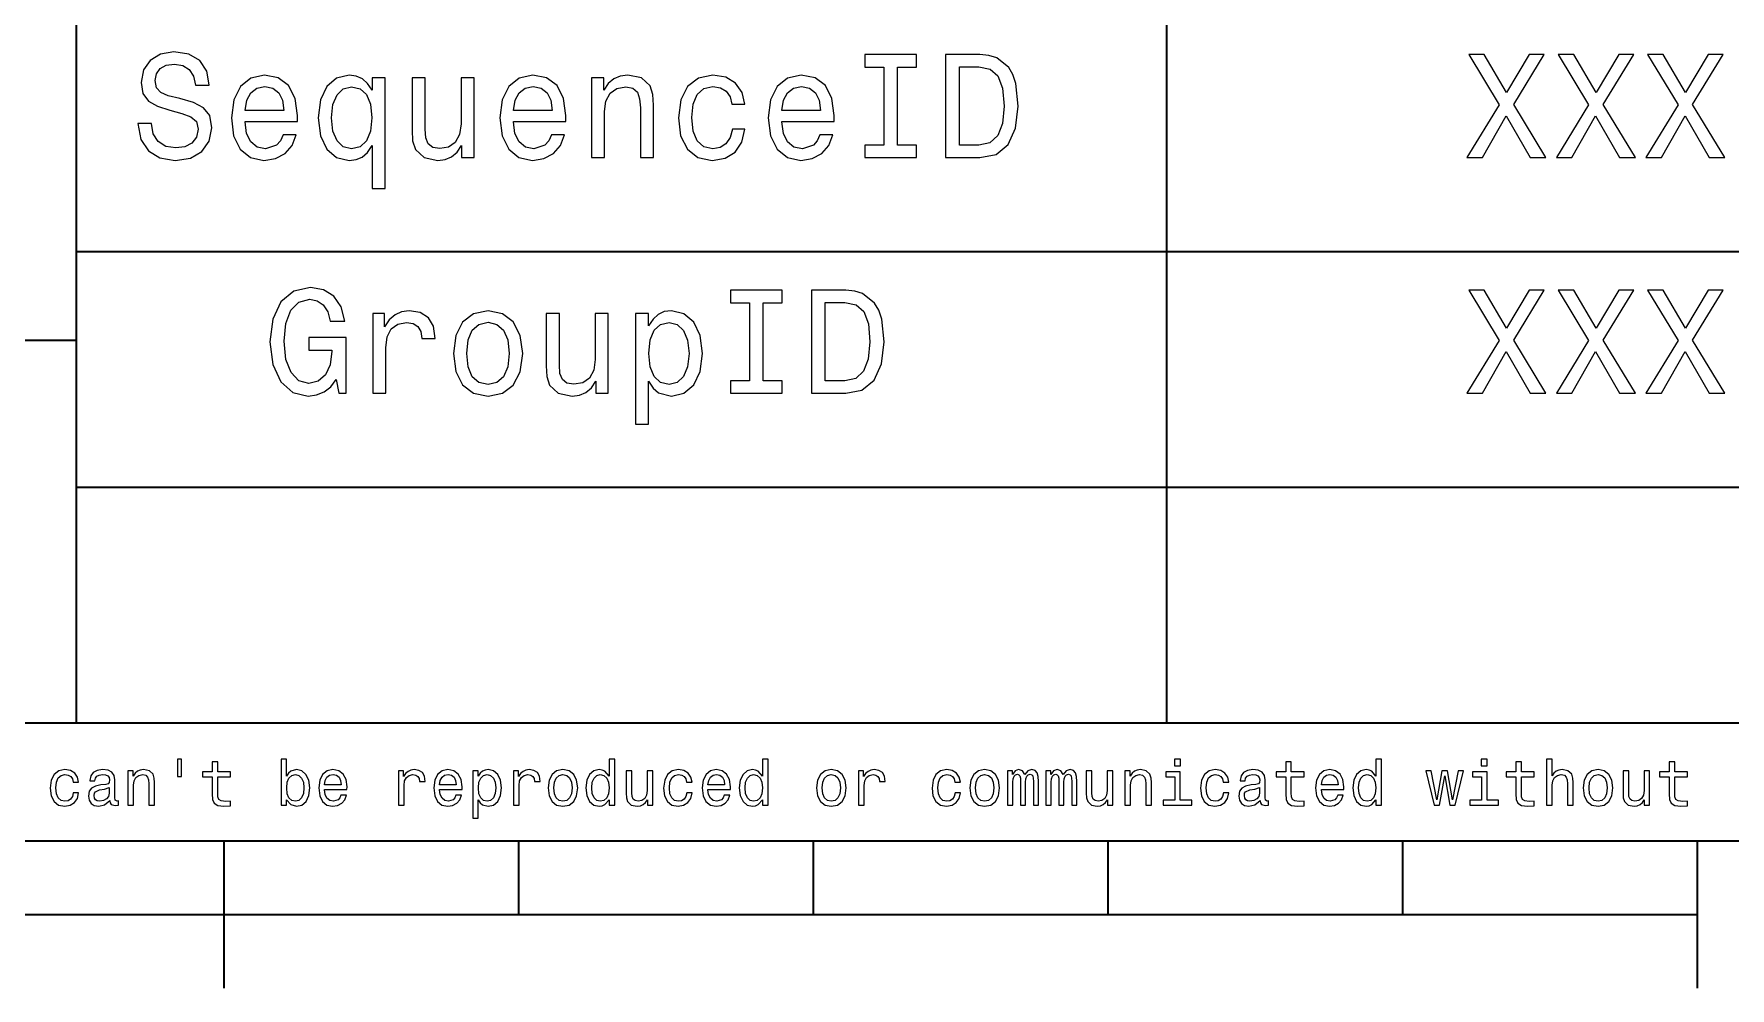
# Model space of a CAD drawing. Extents: x 0 to 400, y 0 to 350.
# Drawn here: x 243.6 to 301.1, y 5 to 37.4 of the extents above; entities that cross this region are included whole.
import ezdxf

# ---------------------------------------------------------------- set-up
doc = ezdxf.new("R2010")
doc.units = 0

msp = doc.modelspace()

# ---------------------------------------------------------------- linework, layer by layer
at = {"color": 7, "lineweight": 35}
for p, q in [((245, 14), (245, 70)), ((282, 14), (282, 70)), ((245, 30), (365, 30)), ((200, 27), (245, 27)), ((245, 22), (365, 22)), ((200, 14), (365, 14)), ((10, 10), (390, 10)), ((200, 10), (390, 10)), ((250, 10), (250, 5)), ((260, 10), (260, 7.5)), ((270, 10), (270, 7.5)), ((280, 10), (280, 7.5)), ((290, 10), (290, 7.5)), ((300, 10), (300, 5)), ((100, 7.5), (300, 7.5))]:
    msp.add_line(p, q, dxfattribs=at)
at = {"color": 7, "lineweight": 13}
for points in [[(247.541061, 34.3451), (247.082138, 34.3451), (247.182999, 33.810516), (247.435165, 33.417145), (247.823486, 33.180115), (248.347977, 33.094379), (248.867432, 33.175072), (249.255768, 33.396973), (249.502884, 33.744957), (249.593658, 34.203888), (249.518005, 34.617435), (249.306198, 34.884724), (248.963257, 35.061237), (248.504318, 35.192364), (248.110947, 35.288185), (247.853745, 35.399136), (247.707489, 35.560516), (247.662109, 35.812679), (247.707489, 36.039623), (247.838623, 36.211094), (248.040344, 36.327087), (248.317719, 36.367435), (248.600143, 36.317001), (248.822052, 36.180836), (248.968307, 35.953888), (249.03891, 35.646252), (249.497833, 35.646252), (249.497833, 35.656338), (249.417145, 36.130402), (249.180115, 36.483429), (248.806915, 36.70533), (248.302597, 36.780979), (247.848709, 36.70533), (247.495682, 36.493515), (247.268738, 36.165707), (247.188034, 35.742073), (247.253601, 35.363831), (247.445251, 35.106628), (247.747833, 34.935158), (248.161377, 34.804035), (248.569885, 34.688038), (248.877518, 34.577087), (249.064117, 34.415707), (249.129684, 34.153458), (249.069168, 33.886166), (248.912827, 33.684437), (248.675797, 33.558357), (248.368149, 33.518009), (248.025223, 33.573486), (247.76297, 33.734871), (247.596542, 33.997116)], [(272.394104, 33.613831), (271.748566, 33.613831), (271.748566, 33.190201), (273.503601, 33.190201), (273.503601, 33.613831), (272.858063, 33.613831), (272.858063, 36.266571), (273.503601, 36.266571), (273.503601, 36.690201), (271.748566, 36.690201), (271.748566, 36.266571), (272.394104, 36.266571)], [(275.657074, 36.690201), (274.492065, 36.690201), (274.492065, 33.190201), (275.657074, 33.190201), (276.206787, 33.301151), (276.615265, 33.63905), (276.867432, 34.188759), (276.958221, 34.940201), (276.877533, 35.706772), (276.776672, 36.009365), (276.635437, 36.251442), (276.226959, 36.57925), (275.959656, 36.659943)], [(275.621765, 36.271614), (276.005035, 36.195965), (276.267303, 35.963978), (276.423645, 35.55043), (276.47406, 34.940201), (276.418579, 34.350143), (276.262238, 33.9366), (275.994965, 33.68948), (275.621765, 33.608788), (274.96109, 33.608788), (274.96109, 36.271614)], [(292.181549, 33.190201), (292.71109, 33.190201), (293.51297, 34.607349), (294.329956, 33.190201), (294.864563, 33.190201), (293.770172, 34.990635), (294.809082, 36.695244), (294.299713, 36.695244), (293.528107, 35.399136), (292.771606, 36.695244), (292.242065, 36.695244), (293.27594, 34.985588)], [(295.21759, 33.190201), (295.747131, 33.190201), (296.548981, 34.607349), (297.365997, 33.190201), (297.900574, 33.190201), (296.806183, 34.990635), (297.845093, 36.695244), (297.335724, 36.695244), (296.564117, 35.399136), (295.807648, 36.695244), (295.278107, 36.695244), (296.311951, 34.985588)], [(298.253601, 33.190201), (298.783142, 33.190201), (299.585022, 34.607349), (300.402008, 33.190201), (300.936584, 33.190201), (299.842224, 34.990635), (300.881134, 36.695244), (300.371765, 36.695244), (299.600159, 35.399136), (298.843658, 36.695244), (298.314117, 36.695244), (299.347992, 34.985588)], [(250.718307, 34.415707), (252.493515, 34.415707), (252.498566, 34.622478), (252.417862, 35.20245), (252.195969, 35.636166), (251.842941, 35.898415), (251.373917, 35.994236), (250.914993, 35.893372), (250.561966, 35.61095), (250.335022, 35.152016), (250.254318, 34.546829), (250.329971, 33.926514), (250.556915, 33.472622), (250.904907, 33.190201), (251.358795, 33.094379), (251.752167, 33.159943), (252.074921, 33.331409), (252.311966, 33.603745), (252.44812, 33.966858), (252.009369, 33.966858), (251.918594, 33.765129), (251.78746, 33.613831), (251.414261, 33.492794), (251.126801, 33.548271), (250.909943, 33.724785), (250.768738, 34.012245), (250.718307, 34.400574)], [(255.030258, 35.479828), (254.873917, 35.706772), (254.697403, 35.868156), (254.490631, 35.958931), (254.253601, 35.994236), (253.824936, 35.893372), (253.492081, 35.61095), (253.275223, 35.157059), (253.19957, 34.546829), (253.275223, 33.931557), (253.492081, 33.477665), (253.824936, 33.190201), (254.253601, 33.094379), (254.490631, 33.124638), (254.692368, 33.210373), (254.868881, 33.366714), (255.030258, 33.603745), (255.030258, 32.141209), (255.47406, 32.141209), (255.47406, 35.898415), (255.030258, 35.898415)], [(258.489929, 35.898415), (258.046112, 35.898415), (258.046112, 34.335014), (257.995667, 33.971901), (257.849426, 33.709652), (257.622467, 33.548271), (257.324921, 33.497837), (257.087891, 33.538185), (256.936584, 33.659222), (256.850861, 33.865993), (256.830688, 34.158501), (256.830688, 35.898415), (256.386902, 35.898415), (256.386902, 34.118156), (256.402008, 33.760086), (256.497833, 33.462536), (256.790344, 33.190201), (257.259369, 33.094379), (257.511536, 33.129681), (257.728394, 33.220459), (257.914978, 33.376801), (258.066284, 33.603745), (258.066284, 33.190201), (258.489929, 33.190201)], [(259.826355, 34.415707), (261.601593, 34.415707), (261.606628, 34.622478), (261.52594, 35.20245), (261.304047, 35.636166), (260.951019, 35.898415), (260.481995, 35.994236), (260.023071, 35.893372), (259.670044, 35.61095), (259.443085, 35.152016), (259.362396, 34.546829), (259.438049, 33.926514), (259.664978, 33.472622), (260.01297, 33.190201), (260.466858, 33.094379), (260.860229, 33.159943), (261.182983, 33.331409), (261.420044, 33.603745), (261.556183, 33.966858), (261.117432, 33.966858), (261.026672, 33.765129), (260.895538, 33.613831), (260.522339, 33.492794), (260.234863, 33.548271), (260.018005, 33.724785), (259.876801, 34.012245), (259.826355, 34.400574)], [(262.47406, 33.190201), (262.917877, 33.190201), (262.917877, 34.753601), (262.963257, 35.111671), (263.109497, 35.373917), (263.336456, 35.535301), (263.639038, 35.595821), (263.881134, 35.545387), (264.03241, 35.409222), (264.108063, 35.182274), (264.133301, 34.879681), (264.133301, 33.190201), (264.577087, 33.190201), (264.577087, 34.970459), (264.556915, 35.328529), (264.466125, 35.62608), (264.168579, 35.898415), (263.70462, 35.994236), (263.447418, 35.958931), (263.23056, 35.863113), (263.043945, 35.701729), (262.897705, 35.484871), (262.897705, 35.898415), (262.47406, 35.898415)], [(267.234863, 35.000721), (267.673645, 35.000721), (267.582855, 35.404179), (267.365997, 35.721901), (267.028107, 35.918587), (266.589325, 35.994236), (266.105194, 35.893372), (265.73703, 35.61095), (265.505035, 35.152016), (265.424347, 34.536743), (265.5, 33.926514), (265.726959, 33.472622), (266.085022, 33.190201), (266.574219, 33.094379), (267.007935, 33.170029), (267.345825, 33.381844), (267.57782, 33.714695), (267.67868, 34.158501), (267.255035, 34.158501), (267.179382, 33.87608), (267.038177, 33.664265), (266.836456, 33.533142), (266.589325, 33.492794), (266.281708, 33.558357), (266.059814, 33.760086), (265.923645, 34.087894), (265.878235, 34.551872), (265.923645, 35.005764), (266.06485, 35.333572), (266.291779, 35.535301), (266.589325, 35.605907), (266.851593, 35.560516), (267.048279, 35.444523), (267.179382, 35.25288)], [(268.934448, 34.415707), (270.709656, 34.415707), (270.714691, 34.622478), (270.634003, 35.20245), (270.412109, 35.636166), (270.059082, 35.898415), (269.590057, 35.994236), (269.131134, 35.893372), (268.778107, 35.61095), (268.551147, 35.152016), (268.470459, 34.546829), (268.546112, 33.926514), (268.773071, 33.472622), (269.121033, 33.190201), (269.574921, 33.094379), (269.968292, 33.159943), (270.291077, 33.331409), (270.528107, 33.603745), (270.664276, 33.966858), (270.225494, 33.966858), (270.134735, 33.765129), (270.003601, 33.613831), (269.630402, 33.492794), (269.342957, 33.548271), (269.126099, 33.724785), (268.984863, 34.012245), (268.934448, 34.400574)], [(250.718307, 34.788902), (250.773773, 35.136887), (250.909943, 35.394093), (251.116714, 35.55043), (251.389053, 35.605907), (251.656342, 35.55043), (251.863113, 35.394093), (251.989197, 35.136887), (252.034576, 34.788902)], [(253.653458, 34.546829), (253.698853, 34.995678), (253.840057, 35.323486), (254.05188, 35.525215), (254.329254, 35.595821), (254.621765, 35.525215), (254.843658, 35.328529), (254.974792, 35.000721), (255.025223, 34.546829), (254.974792, 34.087894), (254.843658, 33.760086), (254.621765, 33.558357), (254.329254, 33.492794), (254.05188, 33.558357), (253.840057, 33.760086), (253.698853, 34.092937)], [(259.826355, 34.788902), (259.881836, 35.136887), (260.018005, 35.394093), (260.224792, 35.55043), (260.497131, 35.605907), (260.764404, 35.55043), (260.971191, 35.394093), (261.09726, 35.136887), (261.142639, 34.788902)], [(268.934448, 34.788902), (268.989929, 35.136887), (269.126099, 35.394093), (269.332855, 35.55043), (269.605194, 35.605907), (269.872467, 35.55043), (270.079254, 35.394093), (270.205322, 35.136887), (270.250732, 34.788902)], [(253.814835, 25.659222), (253.900574, 25.190201), (254.15274, 25.190201), (254.15274, 27.081411), (252.876801, 27.081411), (252.876801, 26.652737), (253.663544, 26.652737), (253.663544, 26.622477), (253.603027, 26.158501), (253.441635, 25.815561), (253.194519, 25.598701), (252.886887, 25.528097), (252.543945, 25.618876), (252.276657, 25.891209), (252.105179, 26.340057), (252.044662, 26.95533), (252.100143, 27.565561), (252.271606, 28.014408), (252.543945, 28.286743), (252.912094, 28.382565), (253.164261, 28.332132), (253.371033, 28.190922), (253.522339, 27.95389), (253.608063, 27.636166), (254.107346, 27.636166), (253.976227, 28.120316), (253.729111, 28.483429), (253.381119, 28.70533), (252.942368, 28.786022), (252.367432, 28.659941), (251.933716, 28.291786), (251.656342, 27.711815), (251.560516, 26.940201), (251.656342, 26.163544), (251.933716, 25.583572), (252.342209, 25.215418), (252.856628, 25.094379), (253.144089, 25.134726), (253.401291, 25.23559), (253.623199, 25.412104)], [(267.840057, 25.613832), (267.194519, 25.613832), (267.194519, 25.190201), (268.949554, 25.190201), (268.949554, 25.613832), (268.304016, 25.613832), (268.304016, 28.266569), (268.949554, 28.266569), (268.949554, 28.690201), (267.194519, 28.690201), (267.194519, 28.266569), (267.840057, 28.266569)], [(271.103027, 28.690201), (269.938049, 28.690201), (269.938049, 25.190201), (271.103027, 25.190201), (271.65274, 25.301151), (272.061249, 25.639048), (272.313385, 26.188761), (272.404175, 26.940201), (272.323486, 27.706772), (272.222626, 28.009365), (272.081421, 28.25144), (271.672913, 28.57925), (271.405609, 28.659941)], [(271.067719, 28.271612), (271.451019, 28.195965), (271.713257, 27.963976), (271.869598, 27.55043), (271.920013, 26.940201), (271.864563, 26.350143), (271.708221, 25.936598), (271.440918, 25.68948), (271.067719, 25.608789), (270.407043, 25.608789), (270.407043, 28.271612)], [(292.181549, 25.190201), (292.71109, 25.190201), (293.51297, 26.607347), (294.329956, 25.190201), (294.864563, 25.190201), (293.770172, 26.990633), (294.809082, 28.695244), (294.299713, 28.695244), (293.528107, 27.399136), (292.771606, 28.695244), (292.242065, 28.695244), (293.27594, 26.98559)], [(295.21759, 25.190201), (295.747131, 25.190201), (296.548981, 26.607347), (297.365997, 25.190201), (297.900574, 25.190201), (296.806183, 26.990633), (297.845093, 28.695244), (297.335724, 28.695244), (296.564117, 27.399136), (295.807648, 28.695244), (295.278107, 28.695244), (296.311951, 26.98559)], [(298.253601, 25.190201), (298.783142, 25.190201), (299.585022, 26.607347), (300.402008, 25.190201), (300.936584, 25.190201), (299.842224, 26.990633), (300.881134, 28.695244), (300.371765, 28.695244), (299.600159, 27.399136), (298.843658, 28.695244), (298.314117, 28.695244), (299.347992, 26.98559)], [(255.05043, 25.190201), (255.494232, 25.190201), (255.494232, 26.738472), (255.539627, 27.111671), (255.675797, 27.378962), (255.89769, 27.540344), (256.195251, 27.595821), (256.417145, 27.560518), (256.583557, 27.459654), (256.684448, 27.288183), (256.719727, 27.056194), (257.168579, 27.056194), (257.108063, 27.464697), (256.94165, 27.757204), (256.664276, 27.933716), (256.286011, 27.994236), (256.028809, 27.95389), (255.806915, 27.853025), (255.610229, 27.681555), (255.453888, 27.449566), (255.453888, 27.898415), (255.05043, 27.898415)], [(257.78891, 26.541786), (257.869598, 25.926512), (258.101593, 25.472622), (258.469727, 25.190201), (258.963989, 25.094379), (259.453156, 25.190201), (259.82132, 25.467579), (260.053314, 25.921469), (260.139038, 26.541786), (260.053314, 27.157059), (259.82132, 27.615993), (259.453156, 27.893372), (258.963989, 27.994236), (258.469727, 27.893372), (258.101593, 27.61095), (257.869598, 27.157059)], [(263.043945, 27.898415), (262.600128, 27.898415), (262.600128, 26.335014), (262.549713, 25.971901), (262.403442, 25.709654), (262.176514, 25.548269), (261.878967, 25.497837), (261.641937, 25.538183), (261.490631, 25.659222), (261.404907, 25.865993), (261.384735, 26.158501), (261.384735, 27.898415), (260.940918, 27.898415), (260.940918, 26.118155), (260.956055, 25.760086), (261.05188, 25.462536), (261.344391, 25.190201), (261.813385, 25.094379), (262.065552, 25.129683), (262.28241, 25.220461), (262.469025, 25.376801), (262.6203, 25.603746), (262.6203, 25.190201), (263.043945, 25.190201)], [(264.410675, 27.479826), (264.410675, 27.898415), (263.966858, 27.898415), (263.966858, 24.141209), (264.410675, 24.141209), (264.410675, 25.603746), (264.566986, 25.366714), (264.7435, 25.210373), (265.187317, 25.094379), (265.610962, 25.190201), (265.943787, 25.477665), (266.160675, 25.931555), (266.241364, 26.546829), (266.160675, 27.157059), (265.943787, 27.61095), (265.610962, 27.893372), (265.187317, 27.994236), (264.945251, 27.963976), (264.738464, 27.868155), (264.561951, 27.706772)], [(258.242798, 26.546829), (258.288177, 27.000719), (258.429382, 27.328529), (258.656342, 27.530258), (258.963989, 27.600864), (259.266571, 27.530258), (259.4935, 27.333572), (259.634735, 27.000719), (259.68515, 26.546829), (259.634735, 26.087894), (259.4935, 25.755043), (259.266571, 25.553312), (258.963989, 25.487751), (258.656342, 25.553312), (258.429382, 25.755043), (258.288177, 26.087894)], [(265.111664, 25.492794), (264.814117, 25.558357), (264.59726, 25.760086), (264.46109, 26.087894), (264.41571, 26.546829), (264.46109, 27.000719), (264.59726, 27.328529), (264.814117, 27.525215), (265.111664, 27.595821), (265.384003, 27.525215), (265.600861, 27.323486), (265.73703, 26.995676), (265.787476, 26.546829), (265.73703, 26.092939), (265.600861, 25.760086), (265.384003, 25.558357)], [(248.420746, 12.768372), (248.420746, 12.180475), (248.565552, 12.180475), (248.565552, 12.768372)], [(249.600861, 12.173991), (249.600861, 11.59258), (249.613815, 11.404539), (249.674347, 11.274856), (249.79538, 11.199207), (250.000702, 11.173271), (250.225494, 11.184078), (250.225494, 11.348343), (250.061218, 11.335375), (249.912094, 11.352666), (249.832123, 11.4067), (249.797546, 11.497478), (249.791046, 11.625), (249.791046, 12.173991), (250.225494, 12.173991), (250.225494, 12.336096), (249.791046, 12.336096), (249.791046, 12.675432), (249.600861, 12.675432), (249.600861, 12.336096), (249.272324, 12.336096), (249.272324, 12.173991)], [(252.127502, 11.393732), (252.268005, 11.227305), (252.460358, 11.173271), (252.641907, 11.214337), (252.786728, 11.337536), (252.877502, 11.534222), (252.912094, 11.79575), (252.877502, 12.057277), (252.784576, 12.251801), (252.641907, 12.372839), (252.460358, 12.416066), (252.270157, 12.359871), (252.192352, 12.290707), (252.127502, 12.197767), (252.127502, 12.766211), (251.937302, 12.766211), (251.937302, 11.214337), (252.127502, 11.214337)], [(263.070587, 11.393732), (263.070587, 11.214337), (263.260773, 11.214337), (263.260773, 12.766211), (263.072754, 12.766211), (263.072754, 12.197767), (262.927917, 12.362032), (262.839294, 12.400937), (262.737732, 12.416066), (262.554016, 12.372839), (262.411346, 12.251801), (262.31842, 12.057277), (262.286011, 11.79575), (262.31842, 11.534222), (262.411346, 11.337536), (262.554016, 11.214337), (262.737732, 11.173271), (262.839294, 11.188401), (262.930084, 11.227305)], [(268.275208, 11.393732), (268.275208, 11.214337), (268.465393, 11.214337), (268.465393, 12.766211), (268.277344, 12.766211), (268.277344, 12.197767), (268.132538, 12.362032), (268.043915, 12.400937), (267.942322, 12.416066), (267.758606, 12.372839), (267.615967, 12.251801), (267.523041, 12.057277), (267.490601, 11.79575), (267.523041, 11.534222), (267.615967, 11.337536), (267.758606, 11.214337), (267.942322, 11.173271), (268.043915, 11.188401), (268.134705, 11.227305)], [(282.462524, 12.766211), (282.261536, 12.766211), (282.261536, 12.550073), (282.462524, 12.550073)], [(286.033142, 12.173991), (286.033142, 11.59258), (286.046112, 11.404539), (286.106628, 11.274856), (286.227661, 11.199207), (286.433014, 11.173271), (286.657776, 11.184078), (286.657776, 11.348343), (286.49353, 11.335375), (286.344391, 11.352666), (286.264404, 11.4067), (286.229828, 11.497478), (286.223358, 11.625), (286.223358, 12.173991), (286.657776, 12.173991), (286.657776, 12.336096), (286.223358, 12.336096), (286.223358, 12.675432), (286.033142, 12.675432), (286.033142, 12.336096), (285.70462, 12.336096), (285.70462, 12.173991)], [(289.093689, 11.393732), (289.093689, 11.214337), (289.283875, 11.214337), (289.283875, 12.766211), (289.095825, 12.766211), (289.095825, 12.197767), (288.951019, 12.362032), (288.862396, 12.400937), (288.760803, 12.416066), (288.577087, 12.372839), (288.434448, 12.251801), (288.341522, 12.057277), (288.309082, 11.79575), (288.341522, 11.534222), (288.434448, 11.337536), (288.577087, 11.214337), (288.760803, 11.173271), (288.862396, 11.188401), (288.953186, 11.227305)], [(292.871765, 12.766211), (292.670776, 12.766211), (292.670776, 12.550073), (292.871765, 12.550073)], [(293.840088, 12.173991), (293.840088, 11.59258), (293.853058, 11.404539), (293.913574, 11.274856), (294.034607, 11.199207), (294.239929, 11.173271), (294.464722, 11.184078), (294.464722, 11.348343), (294.300446, 11.335375), (294.151306, 11.352666), (294.07135, 11.4067), (294.036774, 11.497478), (294.030273, 11.625), (294.030273, 12.173991), (294.464722, 12.173991), (294.464722, 12.336096), (294.030273, 12.336096), (294.030273, 12.675432), (293.840088, 12.675432), (293.840088, 12.336096), (293.511536, 12.336096), (293.511536, 12.173991)], [(294.8862, 11.214337), (295.076385, 11.214337), (295.076385, 11.884366), (295.095856, 12.037825), (295.158508, 12.150216), (295.255798, 12.21938), (295.385468, 12.245317), (295.489227, 12.223703), (295.554077, 12.165346), (295.586487, 12.068084), (295.59729, 11.938401), (295.59729, 11.214337), (295.787476, 11.214337), (295.787476, 11.977305), (295.778839, 12.130764), (295.739929, 12.258286), (295.612427, 12.375), (295.413574, 12.416066), (295.305481, 12.400937), (295.212555, 12.359871), (295.134766, 12.295029), (295.076385, 12.206412), (295.076385, 12.766211), (294.8862, 12.766211)], [(299.044708, 12.173991), (299.044708, 11.59258), (299.057678, 11.404539), (299.118195, 11.274856), (299.239227, 11.199207), (299.44455, 11.173271), (299.669342, 11.184078), (299.669342, 11.348343), (299.505066, 11.335375), (299.355957, 11.352666), (299.27597, 11.4067), (299.241394, 11.497478), (299.234894, 11.625), (299.234894, 12.173991), (299.669342, 12.173991), (299.669342, 12.336096), (299.234894, 12.336096), (299.234894, 12.675432), (299.044708, 12.675432), (299.044708, 12.336096), (298.716187, 12.336096), (298.716187, 12.173991)], [(244.880402, 11.990274), (245.068436, 11.990274), (245.029541, 12.163185), (244.936584, 12.299352), (244.791779, 12.383646), (244.603745, 12.416066), (244.39624, 12.372839), (244.238464, 12.251801), (244.139038, 12.055116), (244.104462, 11.791427), (244.136887, 11.5299), (244.234146, 11.335375), (244.387604, 11.214337), (244.59726, 11.173271), (244.783142, 11.205692), (244.927948, 11.29647), (245.027374, 11.439121), (245.070602, 11.629323), (244.889038, 11.629323), (244.856628, 11.508286), (244.796112, 11.417507), (244.709656, 11.361311), (244.603745, 11.34402), (244.471893, 11.372118), (244.376801, 11.458573), (244.318436, 11.599064), (244.298981, 11.797911), (244.318436, 11.992435), (244.378952, 12.132925), (244.476227, 12.21938), (244.603745, 12.24964), (244.716125, 12.230187), (244.80043, 12.180475), (244.856628, 12.098343)], [(246.131836, 11.365634), (246.131836, 11.35915), (246.142639, 11.285663), (246.175064, 11.233789), (246.311234, 11.192723), (246.417145, 11.210014), (246.417145, 11.356989), (246.37175, 11.350505), (246.311234, 11.378602), (246.300415, 11.465057), (246.300415, 12.065923), (246.27449, 12.21938), (246.198837, 12.32745), (246.066986, 12.392291), (245.881119, 12.416066), (245.699554, 12.39013), (245.565552, 12.316643), (245.481262, 12.202089), (245.453156, 12.050793), (245.453156, 12.037825), (245.623917, 12.037825), (245.639038, 12.128603), (245.686584, 12.193444), (245.764404, 12.232349), (245.874634, 12.247478), (245.980545, 12.236671), (246.056183, 12.204251), (246.101578, 12.148055), (246.116699, 12.070245), (246.108063, 11.979467), (246.073486, 11.934078), (245.98703, 11.912464), (245.824921, 11.895173), (245.639038, 11.856268), (245.507202, 11.787104), (245.429382, 11.679035), (245.405609, 11.519093), (245.427231, 11.376441), (245.494232, 11.270534), (245.602295, 11.20353), (245.751434, 11.179755), (245.952438, 11.225144)], [(246.7435, 11.214337), (246.933716, 11.214337), (246.933716, 11.884366), (246.953156, 12.037825), (247.015839, 12.150216), (247.113098, 12.21938), (247.242783, 12.245317), (247.346527, 12.223703), (247.411377, 12.165346), (247.443787, 12.068084), (247.454605, 11.938401), (247.454605, 11.214337), (247.644806, 11.214337), (247.644806, 11.977305), (247.636154, 12.130764), (247.59726, 12.258286), (247.469727, 12.375), (247.270889, 12.416066), (247.160645, 12.400937), (247.067719, 12.359871), (246.987747, 12.290707), (246.925064, 12.197767), (246.925064, 12.375), (246.7435, 12.375)], [(252.71756, 11.79575), (252.695953, 11.601225), (252.637589, 11.458573), (252.544647, 11.372118), (252.427948, 11.34402), (252.300415, 11.372118), (252.207474, 11.458573), (252.149124, 11.599064), (252.129669, 11.79575), (252.149124, 11.990274), (252.207474, 12.130764), (252.300415, 12.215057), (252.427948, 12.245317), (252.544647, 12.215057), (252.637589, 12.128603), (252.695953, 11.988112)], [(253.415695, 11.739553), (254.176498, 11.739553), (254.17865, 11.82817), (254.144073, 12.076729), (254.048981, 12.262609), (253.897675, 12.375), (253.696671, 12.416066), (253.499985, 12.372839), (253.348694, 12.251801), (253.251419, 12.055116), (253.216843, 11.79575), (253.249268, 11.5299), (253.346527, 11.335375), (253.495667, 11.214337), (253.690186, 11.173271), (253.858765, 11.201369), (253.997101, 11.274856), (254.098694, 11.391571), (254.157043, 11.547191), (253.968994, 11.547191), (253.930099, 11.460735), (253.873901, 11.395893), (253.713959, 11.34402), (253.590759, 11.367796), (253.497818, 11.443444), (253.437302, 11.566643), (253.415695, 11.733069)], [(253.415695, 11.899496), (253.439468, 12.048632), (253.497818, 12.158862), (253.586441, 12.225864), (253.703156, 12.24964), (253.817703, 12.225864), (253.906326, 12.158862), (253.960358, 12.048632), (253.979813, 11.899496)], [(255.922882, 11.214337), (256.113098, 11.214337), (256.113098, 11.877882), (256.132538, 12.037825), (256.190918, 12.152378), (256.286011, 12.221542), (256.413513, 12.245317), (256.508636, 12.230187), (256.579956, 12.18696), (256.623169, 12.113473), (256.638306, 12.01405), (256.830688, 12.01405), (256.804749, 12.189121), (256.733398, 12.314482), (256.614532, 12.39013), (256.452423, 12.416066), (256.342194, 12.398775), (256.247101, 12.355548), (256.162811, 12.282061), (256.095795, 12.182637), (256.095795, 12.375), (255.922882, 12.375)], [(257.319153, 11.739553), (258.079956, 11.739553), (258.082123, 11.82817), (258.047546, 12.076729), (257.952423, 12.262609), (257.801147, 12.375), (257.600128, 12.416066), (257.403442, 12.372839), (257.252136, 12.251801), (257.154877, 12.055116), (257.1203, 11.79575), (257.15271, 11.5299), (257.249969, 11.335375), (257.399109, 11.214337), (257.593628, 11.173271), (257.762238, 11.201369), (257.900543, 11.274856), (258.002136, 11.391571), (258.060486, 11.547191), (257.872467, 11.547191), (257.833557, 11.460735), (257.777344, 11.395893), (257.617401, 11.34402), (257.494202, 11.367796), (257.401276, 11.443444), (257.340759, 11.566643), (257.319153, 11.733069)], [(257.319153, 11.899496), (257.342926, 12.048632), (257.401276, 12.158862), (257.489899, 12.225864), (257.606598, 12.24964), (257.721161, 12.225864), (257.809784, 12.158862), (257.8638, 12.048632), (257.88327, 11.899496)], [(258.63327, 12.195605), (258.63327, 12.375), (258.443054, 12.375), (258.443054, 10.76477), (258.63327, 10.76477), (258.63327, 11.391571), (258.700256, 11.289986), (258.775909, 11.222982), (258.966125, 11.173271), (259.147675, 11.214337), (259.290314, 11.337536), (259.38327, 11.532061), (259.417847, 11.79575), (259.38327, 12.057277), (259.290314, 12.251801), (259.147675, 12.372839), (258.966125, 12.416066), (258.862366, 12.403098), (258.773743, 12.362032), (258.69812, 12.292868)], [(258.933685, 11.34402), (258.806183, 11.372118), (258.713226, 11.458573), (258.654877, 11.599064), (258.635437, 11.79575), (258.654877, 11.990274), (258.713226, 12.130764), (258.806183, 12.215057), (258.933685, 12.245317), (259.050415, 12.215057), (259.143341, 12.128603), (259.201721, 11.988112), (259.223328, 11.79575), (259.201721, 11.601225), (259.143341, 11.458573), (259.050415, 11.372118)], [(259.826355, 11.214337), (260.016541, 11.214337), (260.016541, 11.877882), (260.036011, 12.037825), (260.09436, 12.152378), (260.189453, 12.221542), (260.316986, 12.245317), (260.412079, 12.230187), (260.483398, 12.18696), (260.526642, 12.113473), (260.541748, 12.01405), (260.734131, 12.01405), (260.708191, 12.189121), (260.636871, 12.314482), (260.517975, 12.39013), (260.355896, 12.416066), (260.245667, 12.398775), (260.150543, 12.355548), (260.066254, 12.282061), (259.999268, 12.182637), (259.999268, 12.375), (259.826355, 12.375)], [(260.999969, 11.793588), (261.034546, 11.5299), (261.133972, 11.335375), (261.291748, 11.214337), (261.503571, 11.173271), (261.713226, 11.214337), (261.871002, 11.333214), (261.970428, 11.527738), (262.007172, 11.793588), (261.970428, 12.057277), (261.871002, 12.253963), (261.713226, 12.372839), (261.503571, 12.416066), (261.291748, 12.372839), (261.133972, 12.251801), (261.034546, 12.057277)], [(261.194489, 11.79575), (261.213959, 11.990274), (261.274475, 12.130764), (261.371735, 12.217219), (261.503571, 12.247478), (261.63327, 12.217219), (261.73053, 12.132925), (261.791046, 11.990274), (261.812653, 11.79575), (261.791046, 11.599064), (261.73053, 11.456412), (261.63327, 11.369957), (261.503571, 11.341859), (261.371735, 11.369957), (261.274475, 11.456412), (261.213959, 11.599064)], [(262.770142, 12.245317), (262.895508, 12.215057), (262.990601, 12.130764), (263.046814, 11.990274), (263.06842, 11.79575), (263.046814, 11.599064), (262.990601, 11.458573), (262.895508, 11.372118), (262.770142, 11.34402), (262.651276, 11.372118), (262.560486, 11.458573), (262.499969, 11.601225), (262.48053, 11.79575), (262.499969, 11.988112), (262.560486, 12.128603), (262.651276, 12.215057)], [(264.553284, 12.375), (264.363098, 12.375), (264.363098, 11.704971), (264.341461, 11.549352), (264.278778, 11.43696), (264.181519, 11.367796), (264.054016, 11.346182), (263.952423, 11.363473), (263.887573, 11.415346), (263.85083, 11.503963), (263.842194, 11.629323), (263.842194, 12.375), (263.651978, 12.375), (263.651978, 11.612032), (263.658478, 11.458573), (263.699524, 11.331052), (263.82489, 11.214337), (264.025909, 11.173271), (264.133972, 11.188401), (264.226929, 11.227305), (264.306885, 11.294309), (264.371735, 11.391571), (264.371735, 11.214337), (264.553284, 11.214337)], [(265.698822, 11.990274), (265.886841, 11.990274), (265.847961, 12.163185), (265.755005, 12.299352), (265.610199, 12.383646), (265.42215, 12.416066), (265.214661, 12.372839), (265.056885, 12.251801), (264.957458, 12.055116), (264.922882, 11.791427), (264.955292, 11.5299), (265.052551, 11.335375), (265.206024, 11.214337), (265.41568, 11.173271), (265.601562, 11.205692), (265.746368, 11.29647), (265.845795, 11.439121), (265.889038, 11.629323), (265.707458, 11.629323), (265.675049, 11.508286), (265.614532, 11.417507), (265.528076, 11.361311), (265.42215, 11.34402), (265.290314, 11.372118), (265.195221, 11.458573), (265.136841, 11.599064), (265.117401, 11.797911), (265.136841, 11.992435), (265.197388, 12.132925), (265.294647, 12.21938), (265.42215, 12.24964), (265.534546, 12.230187), (265.618835, 12.180475), (265.675049, 12.098343)], [(266.427216, 11.739553), (267.188019, 11.739553), (267.190186, 11.82817), (267.155579, 12.076729), (267.060486, 12.262609), (266.90918, 12.375), (266.708191, 12.416066), (266.511505, 12.372839), (266.360199, 12.251801), (266.262939, 12.055116), (266.228363, 11.79575), (266.260773, 11.5299), (266.358032, 11.335375), (266.507172, 11.214337), (266.701691, 11.173271), (266.8703, 11.201369), (267.008606, 11.274856), (267.110199, 11.391571), (267.168579, 11.547191), (266.98053, 11.547191), (266.94162, 11.460735), (266.885437, 11.395893), (266.725464, 11.34402), (266.602295, 11.367796), (266.509338, 11.443444), (266.448822, 11.566643), (266.427216, 11.733069)], [(266.427216, 11.899496), (266.450989, 12.048632), (266.509338, 12.158862), (266.597961, 12.225864), (266.714661, 12.24964), (266.829224, 12.225864), (266.917847, 12.158862), (266.971863, 12.048632), (266.991333, 11.899496)], [(267.974762, 12.245317), (268.100128, 12.215057), (268.195221, 12.130764), (268.251404, 11.990274), (268.273041, 11.79575), (268.251404, 11.599064), (268.195221, 11.458573), (268.100128, 11.372118), (267.974762, 11.34402), (267.855896, 11.372118), (267.765106, 11.458573), (267.70459, 11.601225), (267.68512, 11.79575), (267.70459, 11.988112), (267.765106, 12.128603), (267.855896, 12.215057)], [(270.108032, 11.793588), (270.142639, 11.5299), (270.242065, 11.335375), (270.399841, 11.214337), (270.611633, 11.173271), (270.821289, 11.214337), (270.979095, 11.333214), (271.078491, 11.527738), (271.115265, 11.793588), (271.078491, 12.057277), (270.979095, 12.253963), (270.821289, 12.372839), (270.611633, 12.416066), (270.399841, 12.372839), (270.242065, 12.251801), (270.142639, 12.057277)], [(270.302582, 11.79575), (270.322021, 11.990274), (270.382538, 12.130764), (270.479797, 12.217219), (270.611633, 12.247478), (270.741333, 12.217219), (270.838593, 12.132925), (270.899109, 11.990274), (270.920715, 11.79575), (270.899109, 11.599064), (270.838593, 11.456412), (270.741333, 11.369957), (270.611633, 11.341859), (270.479797, 11.369957), (270.382538, 11.456412), (270.322021, 11.599064)], [(271.536743, 11.214337), (271.726929, 11.214337), (271.726929, 11.877882), (271.746368, 12.037825), (271.804749, 12.152378), (271.899841, 12.221542), (272.027344, 12.245317), (272.122467, 12.230187), (272.193787, 12.18696), (272.237, 12.113473), (272.252136, 12.01405), (272.444519, 12.01405), (272.418579, 12.189121), (272.347229, 12.314482), (272.228363, 12.39013), (272.066254, 12.416066), (271.956024, 12.398775), (271.860931, 12.355548), (271.776642, 12.282061), (271.709625, 12.182637), (271.709625, 12.375), (271.536743, 12.375)], [(274.806885, 11.990274), (274.994934, 11.990274), (274.956055, 12.163185), (274.863098, 12.299352), (274.718292, 12.383646), (274.530243, 12.416066), (274.322754, 12.372839), (274.164978, 12.251801), (274.065552, 12.055116), (274.030975, 11.791427), (274.063385, 11.5299), (274.160645, 11.335375), (274.314117, 11.214337), (274.523773, 11.173271), (274.709656, 11.205692), (274.854462, 11.29647), (274.953888, 11.439121), (274.997101, 11.629323), (274.815552, 11.629323), (274.783142, 11.508286), (274.722595, 11.417507), (274.636169, 11.361311), (274.530243, 11.34402), (274.398407, 11.372118), (274.303284, 11.458573), (274.244934, 11.599064), (274.225494, 11.797911), (274.244934, 11.992435), (274.305481, 12.132925), (274.40271, 12.21938), (274.530243, 12.24964), (274.642639, 12.230187), (274.726929, 12.180475), (274.783142, 12.098343)], [(275.312683, 11.793588), (275.34726, 11.5299), (275.446686, 11.335375), (275.604462, 11.214337), (275.816284, 11.173271), (276.02594, 11.214337), (276.183716, 11.333214), (276.283142, 11.527738), (276.319885, 11.793588), (276.283142, 12.057277), (276.183716, 12.253963), (276.02594, 12.372839), (275.816284, 12.416066), (275.604462, 12.372839), (275.446686, 12.251801), (275.34726, 12.057277)], [(275.507202, 11.79575), (275.526642, 11.990274), (275.587158, 12.130764), (275.684418, 12.217219), (275.816284, 12.247478), (275.945953, 12.217219), (276.043213, 12.132925), (276.103729, 11.990274), (276.125366, 11.79575), (276.103729, 11.599064), (276.043213, 11.456412), (275.945953, 11.369957), (275.816284, 11.341859), (275.684418, 11.369957), (275.587158, 11.456412), (275.526642, 11.599064)], [(276.59436, 11.214337), (276.76944, 11.214337), (276.76944, 11.990274), (276.780243, 12.106989), (276.812683, 12.191282), (276.862366, 12.240994), (276.927216, 12.260447), (276.979095, 12.243155), (277.013672, 12.199928), (277.030975, 12.126441), (277.037445, 12.029179), (277.037445, 11.214337), (277.201721, 11.214337), (277.201721, 11.990274), (277.212524, 12.104827), (277.244934, 12.189121), (277.296814, 12.240994), (277.361664, 12.260447), (277.413544, 12.243155), (277.44812, 12.199928), (277.469727, 12.029179), (277.469727, 11.214337), (277.644806, 11.214337), (277.644806, 12.016211), (277.634003, 12.182637), (277.599426, 12.310159), (277.530243, 12.387968), (277.417847, 12.416066), (277.286011, 12.372839), (277.184448, 12.247478), (277.104462, 12.370678), (276.970459, 12.416066), (276.84726, 12.372839), (276.76297, 12.251801), (276.76297, 12.375), (276.59436, 12.375)], [(277.895538, 11.214337), (278.070618, 11.214337), (278.070618, 11.990274), (278.081421, 12.106989), (278.113831, 12.191282), (278.163544, 12.240994), (278.228394, 12.260447), (278.280243, 12.243155), (278.314819, 12.199928), (278.332123, 12.126441), (278.338623, 12.029179), (278.338623, 11.214337), (278.502869, 11.214337), (278.502869, 11.990274), (278.513672, 12.104827), (278.546112, 12.189121), (278.597961, 12.240994), (278.662811, 12.260447), (278.714691, 12.243155), (278.749268, 12.199928), (278.770874, 12.029179), (278.770874, 11.214337), (278.945953, 11.214337), (278.945953, 12.016211), (278.93515, 12.182637), (278.900574, 12.310159), (278.831421, 12.387968), (278.719025, 12.416066), (278.587158, 12.372839), (278.485596, 12.247478), (278.405609, 12.370678), (278.271606, 12.416066), (278.148407, 12.372839), (278.064117, 12.251801), (278.064117, 12.375), (277.895538, 12.375)], [(280.167145, 12.375), (279.976929, 12.375), (279.976929, 11.704971), (279.955322, 11.549352), (279.892639, 11.43696), (279.79538, 11.367796), (279.667847, 11.346182), (279.566284, 11.363473), (279.501434, 11.415346), (279.464691, 11.503963), (279.456055, 11.629323), (279.456055, 12.375), (279.265839, 12.375), (279.265839, 11.612032), (279.272339, 11.458573), (279.313416, 11.331052), (279.438751, 11.214337), (279.639771, 11.173271), (279.747833, 11.188401), (279.840759, 11.227305), (279.920746, 11.294309), (279.985596, 11.391571), (279.985596, 11.214337), (280.167145, 11.214337)], [(280.573486, 11.214337), (280.763672, 11.214337), (280.763672, 11.884366), (280.783142, 12.037825), (280.845825, 12.150216), (280.943085, 12.21938), (281.072754, 12.245317), (281.176514, 12.223703), (281.241364, 12.165346), (281.273773, 12.068084), (281.284576, 11.938401), (281.284576, 11.214337), (281.474792, 11.214337), (281.474792, 11.977305), (281.466125, 12.130764), (281.427246, 12.258286), (281.299713, 12.375), (281.100861, 12.416066), (280.990631, 12.400937), (280.897705, 12.359871), (280.817719, 12.290707), (280.755035, 12.197767), (280.755035, 12.375), (280.573486, 12.375)], [(282.456055, 11.37428), (282.456055, 12.336096), (281.96759, 12.336096), (281.96759, 12.173991), (282.265869, 12.173991), (282.265869, 11.37428), (281.876801, 11.37428), (281.876801, 11.214337), (282.849426, 11.214337), (282.849426, 11.37428)], [(283.914978, 11.990274), (284.103027, 11.990274), (284.064117, 12.163185), (283.971191, 12.299352), (283.826355, 12.383646), (283.638336, 12.416066), (283.430847, 12.372839), (283.273071, 12.251801), (283.173645, 12.055116), (283.139038, 11.791427), (283.171478, 11.5299), (283.268738, 11.335375), (283.42218, 11.214337), (283.631836, 11.173271), (283.817719, 11.205692), (283.962524, 11.29647), (284.061951, 11.439121), (284.105194, 11.629323), (283.923645, 11.629323), (283.891205, 11.508286), (283.830688, 11.417507), (283.744232, 11.361311), (283.638336, 11.34402), (283.50647, 11.372118), (283.411377, 11.458573), (283.353027, 11.599064), (283.333588, 11.797911), (283.353027, 11.992435), (283.413544, 12.132925), (283.510803, 12.21938), (283.638336, 12.24964), (283.750732, 12.230187), (283.835022, 12.180475), (283.891205, 12.098343)], [(285.166443, 11.365634), (285.166443, 11.35915), (285.177246, 11.285663), (285.209656, 11.233789), (285.345825, 11.192723), (285.451721, 11.210014), (285.451721, 11.356989), (285.406342, 11.350505), (285.345825, 11.378602), (285.335022, 11.465057), (285.335022, 12.065923), (285.309082, 12.21938), (285.233429, 12.32745), (285.101593, 12.392291), (284.91571, 12.416066), (284.734161, 12.39013), (284.600159, 12.316643), (284.515869, 12.202089), (284.487762, 12.050793), (284.487762, 12.037825), (284.658508, 12.037825), (284.673645, 12.128603), (284.721191, 12.193444), (284.799011, 12.232349), (284.909241, 12.247478), (285.015137, 12.236671), (285.09079, 12.204251), (285.136169, 12.148055), (285.151306, 12.070245), (285.142639, 11.979467), (285.108093, 11.934078), (285.021606, 11.912464), (284.859497, 11.895173), (284.673645, 11.856268), (284.541809, 11.787104), (284.463989, 11.679035), (284.440216, 11.519093), (284.461823, 11.376441), (284.528809, 11.270534), (284.636902, 11.20353), (284.786011, 11.179755), (284.98703, 11.225144)], [(287.245697, 11.739553), (288.0065, 11.739553), (288.008667, 11.82817), (287.97406, 12.076729), (287.878967, 12.262609), (287.727661, 12.375), (287.526672, 12.416066), (287.329987, 12.372839), (287.17868, 12.251801), (287.081421, 12.055116), (287.046844, 11.79575), (287.079254, 11.5299), (287.176514, 11.335375), (287.325653, 11.214337), (287.520172, 11.173271), (287.688782, 11.201369), (287.827087, 11.274856), (287.92868, 11.391571), (287.987061, 11.547191), (287.799011, 11.547191), (287.760101, 11.460735), (287.703918, 11.395893), (287.543945, 11.34402), (287.420776, 11.367796), (287.32782, 11.443444), (287.267303, 11.566643), (287.245697, 11.733069)], [(287.245697, 11.899496), (287.26947, 12.048632), (287.32782, 12.158862), (287.416443, 12.225864), (287.533142, 12.24964), (287.647705, 12.225864), (287.736328, 12.158862), (287.790344, 12.048632), (287.809814, 11.899496)], [(288.793243, 12.245317), (288.91861, 12.215057), (289.013702, 12.130764), (289.069885, 11.990274), (289.091522, 11.79575), (289.069885, 11.599064), (289.013702, 11.458573), (288.91861, 11.372118), (288.793243, 11.34402), (288.674377, 11.372118), (288.583588, 11.458573), (288.523071, 11.601225), (288.503601, 11.79575), (288.523071, 11.988112), (288.583588, 12.128603), (288.674377, 12.215057)], [(291.257233, 11.214337), (291.430115, 12.199928), (291.603027, 11.214337), (291.784607, 11.214337), (292.069885, 12.375), (291.886169, 12.375), (291.693817, 11.389409), (291.523071, 12.375), (291.335022, 12.375), (291.164276, 11.389409), (290.971924, 12.375), (290.790344, 12.375), (291.075684, 11.214337)], [(292.865295, 11.37428), (292.865295, 12.336096), (292.376831, 12.336096), (292.376831, 12.173991), (292.67511, 12.173991), (292.67511, 11.37428), (292.286041, 11.37428), (292.286041, 11.214337), (293.258667, 11.214337), (293.258667, 11.37428)], [(296.131165, 11.793588), (296.165741, 11.5299), (296.265167, 11.335375), (296.422943, 11.214337), (296.634766, 11.173271), (296.844421, 11.214337), (297.002197, 11.333214), (297.101624, 11.527738), (297.138367, 11.793588), (297.101624, 12.057277), (297.002197, 12.253963), (296.844421, 12.372839), (296.634766, 12.416066), (296.422943, 12.372839), (296.265167, 12.251801), (296.165741, 12.057277)], [(296.325684, 11.79575), (296.345123, 11.990274), (296.40564, 12.130764), (296.502899, 12.217219), (296.634766, 12.247478), (296.764435, 12.217219), (296.861694, 12.132925), (296.922211, 11.990274), (296.943848, 11.79575), (296.922211, 11.599064), (296.861694, 11.456412), (296.764435, 11.369957), (296.634766, 11.341859), (296.502899, 11.369957), (296.40564, 11.456412), (296.345123, 11.599064)], [(298.383301, 12.375), (298.193115, 12.375), (298.193115, 11.704971), (298.171509, 11.549352), (298.108826, 11.43696), (298.011566, 11.367796), (297.884033, 11.346182), (297.78244, 11.363473), (297.71759, 11.415346), (297.680847, 11.503963), (297.672211, 11.629323), (297.672211, 12.375), (297.482025, 12.375), (297.482025, 11.612032), (297.488495, 11.458573), (297.529572, 11.331052), (297.654938, 11.214337), (297.855927, 11.173271), (297.963989, 11.188401), (298.056946, 11.227305), (298.136902, 11.294309), (298.201752, 11.391571), (298.201752, 11.214337), (298.383301, 11.214337)], [(246.110229, 11.620677), (246.08429, 11.508286), (246.015121, 11.42183), (245.911377, 11.365634), (245.783859, 11.346182), (245.701721, 11.356989), (245.643372, 11.391571), (245.606628, 11.452089), (245.59581, 11.536384), (245.604462, 11.612032), (245.639038, 11.666066), (245.777374, 11.726585), (245.952438, 11.752522), (246.110229, 11.804395)], [(285.144836, 11.620677), (285.118896, 11.508286), (285.049713, 11.42183), (284.945984, 11.365634), (284.818451, 11.346182), (284.736328, 11.356989), (284.677979, 11.391571), (284.641205, 11.452089), (284.630402, 11.536384), (284.639038, 11.612032), (284.673645, 11.666066), (284.811951, 11.726585), (284.98703, 11.752522), (285.144836, 11.804395)]]:
    msp.add_lwpolyline(points, close=True, dxfattribs=at)

doc.saveas('drawing.dxf')
